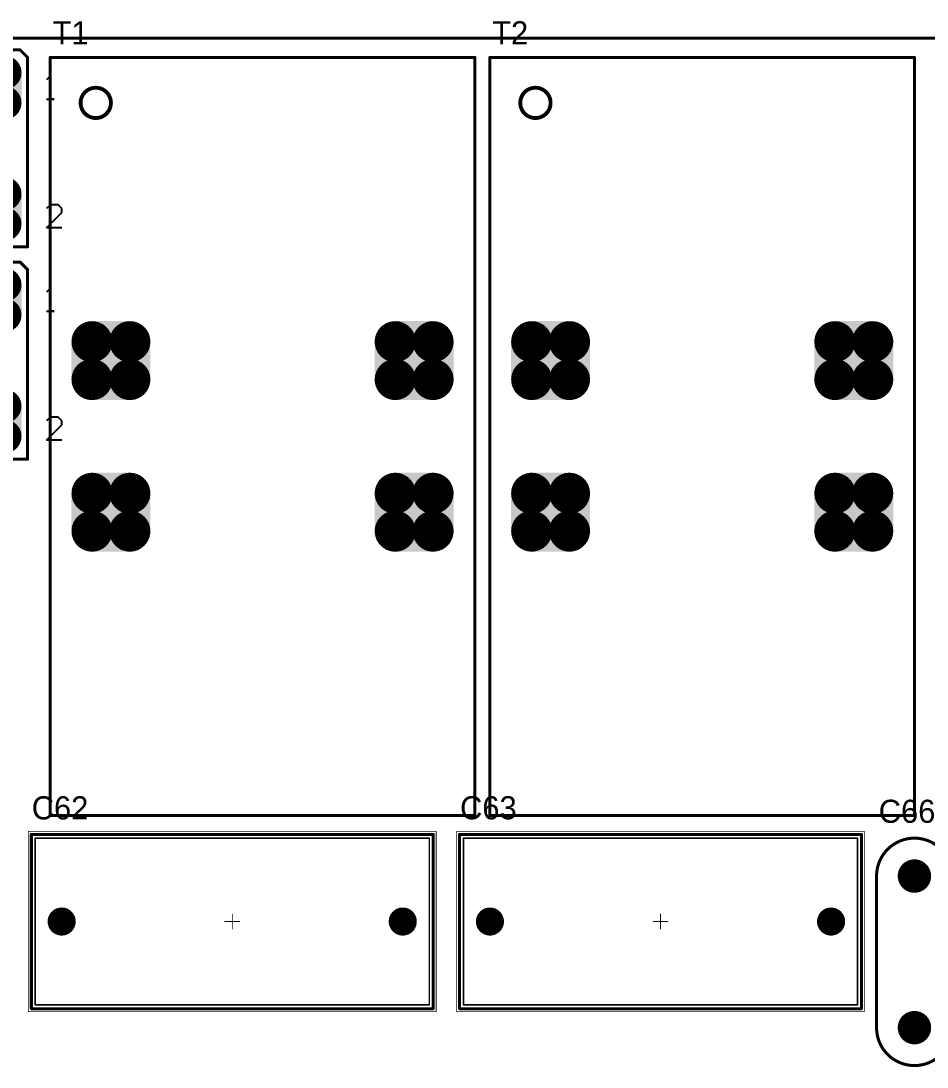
# Model space of a CAD drawing. Header units: millimetres. Extents: x 0 to 230, y -2 to 202.
# Drawn here: x 55.9 to 115.7, y 132.1 to 201.1 of the extents above; entities that cross this region are included whole.
import ezdxf

# ---------------------------------------------------------------- set-up
doc = ezdxf.new("R2010")
doc.units = ezdxf.units.MM
for name, color, linetype in [('BottomLayer', 5, 'Continuous'), ('BottomSolder', 6, 'Continuous'), ('Mechanical13', 56, 'Continuous'), ('Mechanical15', 56, 'Continuous'), ('MultiLayer', 9, 'Continuous'), ('TopLayer', 1, 'Continuous'), ('TopOverlay', 2, 'Continuous'), ('TopSolder', 216, 'Continuous')]:
    doc.layers.add(name, color=color, linetype=linetype)

# ---------------------------------------------------------------- blocks, each defined once
blk = doc.blocks.new('CHOKE_40MM_27')
at = {"layer": 'BottomLayer', "const_width": 1.25}
for points in [[(-1.875, 1.25, 1), (-0.625, 1.25, 1)], [(0.625, 1.25, 1), (1.875, 1.25, 1)], [(18.125, 1.25, 1), (19.375, 1.25, 1)], [(20.625, 1.25, 1), (21.875, 1.25, 1)], [(-1.875, -1.25, 1), (-0.625, -1.25, 1)], [(0.625, -1.25, 1), (1.875, -1.25, 1)], [(18.125, -1.25, 1), (19.375, -1.25, 1)], [(20.625, -1.25, 1), (21.875, -1.25, 1)], [(-1.875, -8.75, 1), (-0.625, -8.75, 1)], [(0.625, -8.75, 1), (1.875, -8.75, 1)], [(18.125, -8.75, 1), (19.375, -8.75, 1)], [(20.625, -8.75, 1), (21.875, -8.75, 1)], [(-1.875, -11.25, 1), (-0.625, -11.25, 1)], [(0.625, -11.25, 1), (1.875, -11.25, 1)], [(18.125, -11.25, 1), (19.375, -11.25, 1)], [(20.625, -11.25, 1), (21.875, -11.25, 1)]]:
    blk.add_lwpolyline(points, format="xyb", close=True, dxfattribs=at)
at = {"layer": 'BottomLayer'}
for points in [[(-1.25, -2.5), (1.25, -2.5), (-1.25, 2.5), (1.25, 2.5)], [(18.75, -2.5), (21.25, -2.5), (18.75, 2.5), (21.25, 2.5)], [(-2.5, -1.25), (2.5, -1.25), (-2.5, 1.25), (2.5, 1.25)], [(17.5, -1.25), (22.5, -1.25), (17.5, 1.25), (22.5, 1.25)], [(-1.25, -12.5), (1.25, -12.5), (-1.25, -7.5), (1.25, -7.5)], [(18.75, -12.5), (21.25, -12.5), (18.75, -7.5), (21.25, -7.5)], [(-2.5, -11.25), (2.5, -11.25), (-2.5, -8.75), (2.5, -8.75)], [(17.5, -11.25), (22.5, -11.25), (17.5, -8.75), (22.5, -8.75)]]:
    blk.add_solid(points, dxfattribs=at)
at = {"layer": 'BottomSolder', "const_width": 1.352}
for points in [[(-1.926, 1.25, 1), (-0.574, 1.25, 1)], [(0.574, 1.25, 1), (1.926, 1.25, 1)], [(18.074, 1.25, 1), (19.426, 1.25, 1)], [(20.574, 1.25, 1), (21.926, 1.25, 1)], [(-1.926, -1.25, 1), (-0.574, -1.25, 1)], [(0.574, -1.25, 1), (1.926, -1.25, 1)], [(18.074, -1.25, 1), (19.426, -1.25, 1)], [(20.574, -1.25, 1), (21.926, -1.25, 1)], [(-1.926, -8.75, 1), (-0.574, -8.75, 1)], [(0.574, -8.75, 1), (1.926, -8.75, 1)], [(18.074, -8.75, 1), (19.426, -8.75, 1)], [(20.574, -8.75, 1), (21.926, -8.75, 1)], [(-1.926, -11.25, 1), (-0.574, -11.25, 1)], [(0.574, -11.25, 1), (1.926, -11.25, 1)], [(18.074, -11.25, 1), (19.426, -11.25, 1)], [(20.574, -11.25, 1), (21.926, -11.25, 1)]]:
    blk.add_lwpolyline(points, format="xyb", close=True, dxfattribs=at)
at = {"layer": 'BottomSolder'}
for points in [[(-1.25, -2.602), (1.25, -2.602), (-1.25, 2.602), (1.25, 2.602)], [(18.75, -2.602), (21.25, -2.602), (18.75, 2.602), (21.25, 2.602)], [(-2.602, -1.25), (2.602, -1.25), (-2.602, 1.25), (2.602, 1.25)], [(17.398, -1.25), (22.602, -1.25), (17.398, 1.25), (22.602, 1.25)], [(-1.25, -12.602), (1.25, -12.602), (-1.25, -7.398), (1.25, -7.398)], [(18.75, -12.602), (21.25, -12.602), (18.75, -7.398), (21.25, -7.398)], [(-2.602, -11.25), (2.602, -11.25), (-2.602, -8.75), (2.602, -8.75)], [(17.398, -11.25), (22.602, -11.25), (17.398, -8.75), (22.602, -8.75)]]:
    blk.add_solid(points, dxfattribs=at)
at = {"layer": 'MultiLayer', "const_width": 1.25}
for points in [[(-1.875, 1.25, 1), (-0.625, 1.25, 1)], [(0.625, 1.25, 1), (1.875, 1.25, 1)], [(18.125, 1.25, 1), (19.375, 1.25, 1)], [(20.625, 1.25, 1), (21.875, 1.25, 1)], [(-1.875, -1.25, 1), (-0.625, -1.25, 1)], [(0.625, -1.25, 1), (1.875, -1.25, 1)], [(18.125, -1.25, 1), (19.375, -1.25, 1)], [(20.625, -1.25, 1), (21.875, -1.25, 1)], [(-1.875, -8.75, 1), (-0.625, -8.75, 1)], [(0.625, -8.75, 1), (1.875, -8.75, 1)], [(18.125, -8.75, 1), (19.375, -8.75, 1)], [(20.625, -8.75, 1), (21.875, -8.75, 1)], [(-1.875, -11.25, 1), (-0.625, -11.25, 1)], [(0.625, -11.25, 1), (1.875, -11.25, 1)], [(18.125, -11.25, 1), (19.375, -11.25, 1)], [(20.625, -11.25, 1), (21.875, -11.25, 1)]]:
    blk.add_lwpolyline(points, format="xyb", close=True, dxfattribs=at)
at = {"layer": 'MultiLayer'}
for points in [[(-1.25, -2.5), (1.25, -2.5), (-1.25, 2.5), (1.25, 2.5)], [(18.75, -2.5), (21.25, -2.5), (18.75, 2.5), (21.25, 2.5)], [(-2.5, -1.25), (2.5, -1.25), (-2.5, 1.25), (2.5, 1.25)], [(17.5, -1.25), (22.5, -1.25), (17.5, 1.25), (22.5, 1.25)], [(-1.25, -12.5), (1.25, -12.5), (-1.25, -7.5), (1.25, -7.5)], [(18.75, -12.5), (21.25, -12.5), (18.75, -7.5), (21.25, -7.5)], [(-2.5, -11.25), (2.5, -11.25), (-2.5, -8.75), (2.5, -8.75)], [(17.5, -11.25), (22.5, -11.25), (17.5, -8.75), (22.5, -8.75)]]:
    blk.add_solid(points, dxfattribs=at)
at = {"layer": 'TopLayer', "const_width": 1.25}
for points in [[(-1.875, 1.25, 1), (-0.625, 1.25, 1)], [(0.625, 1.25, 1), (1.875, 1.25, 1)], [(18.125, 1.25, 1), (19.375, 1.25, 1)], [(20.625, 1.25, 1), (21.875, 1.25, 1)], [(-1.875, -1.25, 1), (-0.625, -1.25, 1)], [(0.625, -1.25, 1), (1.875, -1.25, 1)], [(18.125, -1.25, 1), (19.375, -1.25, 1)], [(20.625, -1.25, 1), (21.875, -1.25, 1)], [(-1.875, -8.75, 1), (-0.625, -8.75, 1)], [(0.625, -8.75, 1), (1.875, -8.75, 1)], [(18.125, -8.75, 1), (19.375, -8.75, 1)], [(20.625, -8.75, 1), (21.875, -8.75, 1)], [(-1.875, -11.25, 1), (-0.625, -11.25, 1)], [(0.625, -11.25, 1), (1.875, -11.25, 1)], [(18.125, -11.25, 1), (19.375, -11.25, 1)], [(20.625, -11.25, 1), (21.875, -11.25, 1)]]:
    blk.add_lwpolyline(points, format="xyb", close=True, dxfattribs=at)
at = {"layer": 'TopLayer'}
for points in [[(-1.25, -2.5), (1.25, -2.5), (-1.25, 2.5), (1.25, 2.5)], [(18.75, -2.5), (21.25, -2.5), (18.75, 2.5), (21.25, 2.5)], [(-2.5, -1.25), (2.5, -1.25), (-2.5, 1.25), (2.5, 1.25)], [(17.5, -1.25), (22.5, -1.25), (17.5, 1.25), (22.5, 1.25)], [(-1.25, -12.5), (1.25, -12.5), (-1.25, -7.5), (1.25, -7.5)], [(18.75, -12.5), (21.25, -12.5), (18.75, -7.5), (21.25, -7.5)], [(-2.5, -11.25), (2.5, -11.25), (-2.5, -8.75), (2.5, -8.75)], [(17.5, -11.25), (22.5, -11.25), (17.5, -8.75), (22.5, -8.75)]]:
    blk.add_solid(points, dxfattribs=at)
at = {"layer": 'TopOverlay', "const_width": 0.2}
for points in [[(-4, 0), (-4, 20)], [(-4, 20), (24, 20)], [(24, -30), (24, 20)], [(-4, -30), (-4, 0)], [(-4, -30), (24, -30)]]:
    blk.add_lwpolyline(points, dxfattribs=at)
at = {"layer": 'TopOverlay'}
for points, const_width in [([(-4.05, 20, 1), (-3.95, 20, 1)], 0.1), ([(-4.05, 20, 1), (-3.95, 20, 1)], 0.1), ([(23.95, 20, 1), (24.05, 20, 1)], 0.1), ([(23.95, 20, 1), (24.05, 20, 1)], 0.1), ([(0, 17, 1), (-2, 17, 1)], 0.254), ([(-2.064, 17, 1), (-1.937, 17, 1)], 0.127), ([(-0.064, 17, 1), (0.064, 17, 1)], 0.127), ([(-4.05, 0, 1), (-3.95, 0, 1)], 0.1), ([(-4.05, 0, 1), (-3.95, 0, 1)], 0.1), ([(-4.05, -30, 1), (-3.95, -30, 1)], 0.1), ([(-4.05, -30, 1), (-3.95, -30, 1)], 0.1), ([(23.95, -30, 1), (24.05, -30, 1)], 0.1), ([(23.95, -30, 1), (24.05, -30, 1)], 0.1)]:
    blk.add_lwpolyline(points, format="xyb", close=True, dxfattribs=dict(at, const_width=const_width))
at = {"layer": 'TopSolder', "const_width": 1.352}
for points in [[(-1.926, 1.25, 1), (-0.574, 1.25, 1)], [(0.574, 1.25, 1), (1.926, 1.25, 1)], [(18.074, 1.25, 1), (19.426, 1.25, 1)], [(20.574, 1.25, 1), (21.926, 1.25, 1)], [(-1.926, -1.25, 1), (-0.574, -1.25, 1)], [(0.574, -1.25, 1), (1.926, -1.25, 1)], [(18.074, -1.25, 1), (19.426, -1.25, 1)], [(20.574, -1.25, 1), (21.926, -1.25, 1)], [(-1.926, -8.75, 1), (-0.574, -8.75, 1)], [(0.574, -8.75, 1), (1.926, -8.75, 1)], [(18.074, -8.75, 1), (19.426, -8.75, 1)], [(20.574, -8.75, 1), (21.926, -8.75, 1)], [(-1.926, -11.25, 1), (-0.574, -11.25, 1)], [(0.574, -11.25, 1), (1.926, -11.25, 1)], [(18.074, -11.25, 1), (19.426, -11.25, 1)], [(20.574, -11.25, 1), (21.926, -11.25, 1)]]:
    blk.add_lwpolyline(points, format="xyb", close=True, dxfattribs=at)
at = {"layer": 'TopSolder'}
for points in [[(-1.25, -2.602), (1.25, -2.602), (-1.25, 2.602), (1.25, 2.602)], [(18.75, -2.602), (21.25, -2.602), (18.75, 2.602), (21.25, 2.602)], [(-2.602, -1.25), (2.602, -1.25), (-2.602, 1.25), (2.602, 1.25)], [(17.398, -1.25), (22.602, -1.25), (17.398, 1.25), (22.602, 1.25)], [(-1.25, -12.602), (1.25, -12.602), (-1.25, -7.398), (1.25, -7.398)], [(18.75, -12.602), (21.25, -12.602), (18.75, -7.398), (21.25, -7.398)], [(-2.602, -11.25), (2.602, -11.25), (-2.602, -8.75), (2.602, -8.75)], [(17.398, -11.25), (22.602, -11.25), (17.398, -8.75), (22.602, -8.75)]]:
    blk.add_solid(points, dxfattribs=at)
blk = doc.blocks.new('CHOKE_40MM_28')
at = {"layer": 'BottomLayer', "const_width": 1.25}
for points in [[(-1.875, 1.25, 1), (-0.625, 1.25, 1)], [(0.625, 1.25, 1), (1.875, 1.25, 1)], [(18.125, 1.25, 1), (19.375, 1.25, 1)], [(20.625, 1.25, 1), (21.875, 1.25, 1)], [(-1.875, -1.25, 1), (-0.625, -1.25, 1)], [(0.625, -1.25, 1), (1.875, -1.25, 1)], [(18.125, -1.25, 1), (19.375, -1.25, 1)], [(20.625, -1.25, 1), (21.875, -1.25, 1)], [(-1.875, -8.75, 1), (-0.625, -8.75, 1)], [(0.625, -8.75, 1), (1.875, -8.75, 1)], [(18.125, -8.75, 1), (19.375, -8.75, 1)], [(20.625, -8.75, 1), (21.875, -8.75, 1)], [(-1.875, -11.25, 1), (-0.625, -11.25, 1)], [(0.625, -11.25, 1), (1.875, -11.25, 1)], [(18.125, -11.25, 1), (19.375, -11.25, 1)], [(20.625, -11.25, 1), (21.875, -11.25, 1)]]:
    blk.add_lwpolyline(points, format="xyb", close=True, dxfattribs=at)
at = {"layer": 'BottomLayer'}
for points in [[(-1.25, -2.5), (1.25, -2.5), (-1.25, 2.5), (1.25, 2.5)], [(18.75, -2.5), (21.25, -2.5), (18.75, 2.5), (21.25, 2.5)], [(-2.5, -1.25), (2.5, -1.25), (-2.5, 1.25), (2.5, 1.25)], [(17.5, -1.25), (22.5, -1.25), (17.5, 1.25), (22.5, 1.25)], [(-1.25, -12.5), (1.25, -12.5), (-1.25, -7.5), (1.25, -7.5)], [(18.75, -12.5), (21.25, -12.5), (18.75, -7.5), (21.25, -7.5)], [(-2.5, -11.25), (2.5, -11.25), (-2.5, -8.75), (2.5, -8.75)], [(17.5, -11.25), (22.5, -11.25), (17.5, -8.75), (22.5, -8.75)]]:
    blk.add_solid(points, dxfattribs=at)
at = {"layer": 'BottomSolder', "const_width": 1.352}
for points in [[(-1.926, 1.25, 1), (-0.574, 1.25, 1)], [(0.574, 1.25, 1), (1.926, 1.25, 1)], [(18.074, 1.25, 1), (19.426, 1.25, 1)], [(20.574, 1.25, 1), (21.926, 1.25, 1)], [(-1.926, -1.25, 1), (-0.574, -1.25, 1)], [(0.574, -1.25, 1), (1.926, -1.25, 1)], [(18.074, -1.25, 1), (19.426, -1.25, 1)], [(20.574, -1.25, 1), (21.926, -1.25, 1)], [(-1.926, -8.75, 1), (-0.574, -8.75, 1)], [(0.574, -8.75, 1), (1.926, -8.75, 1)], [(18.074, -8.75, 1), (19.426, -8.75, 1)], [(20.574, -8.75, 1), (21.926, -8.75, 1)], [(-1.926, -11.25, 1), (-0.574, -11.25, 1)], [(0.574, -11.25, 1), (1.926, -11.25, 1)], [(18.074, -11.25, 1), (19.426, -11.25, 1)], [(20.574, -11.25, 1), (21.926, -11.25, 1)]]:
    blk.add_lwpolyline(points, format="xyb", close=True, dxfattribs=at)
at = {"layer": 'BottomSolder'}
for points in [[(-1.25, -2.602), (1.25, -2.602), (-1.25, 2.602), (1.25, 2.602)], [(18.75, -2.602), (21.25, -2.602), (18.75, 2.602), (21.25, 2.602)], [(-2.602, -1.25), (2.602, -1.25), (-2.602, 1.25), (2.602, 1.25)], [(17.398, -1.25), (22.602, -1.25), (17.398, 1.25), (22.602, 1.25)], [(-1.25, -12.602), (1.25, -12.602), (-1.25, -7.398), (1.25, -7.398)], [(18.75, -12.602), (21.25, -12.602), (18.75, -7.398), (21.25, -7.398)], [(-2.602, -11.25), (2.602, -11.25), (-2.602, -8.75), (2.602, -8.75)], [(17.398, -11.25), (22.602, -11.25), (17.398, -8.75), (22.602, -8.75)]]:
    blk.add_solid(points, dxfattribs=at)
at = {"layer": 'MultiLayer', "const_width": 1.25}
for points in [[(-1.875, 1.25, 1), (-0.625, 1.25, 1)], [(0.625, 1.25, 1), (1.875, 1.25, 1)], [(18.125, 1.25, 1), (19.375, 1.25, 1)], [(20.625, 1.25, 1), (21.875, 1.25, 1)], [(-1.875, -1.25, 1), (-0.625, -1.25, 1)], [(0.625, -1.25, 1), (1.875, -1.25, 1)], [(18.125, -1.25, 1), (19.375, -1.25, 1)], [(20.625, -1.25, 1), (21.875, -1.25, 1)], [(-1.875, -8.75, 1), (-0.625, -8.75, 1)], [(0.625, -8.75, 1), (1.875, -8.75, 1)], [(18.125, -8.75, 1), (19.375, -8.75, 1)], [(20.625, -8.75, 1), (21.875, -8.75, 1)], [(-1.875, -11.25, 1), (-0.625, -11.25, 1)], [(0.625, -11.25, 1), (1.875, -11.25, 1)], [(18.125, -11.25, 1), (19.375, -11.25, 1)], [(20.625, -11.25, 1), (21.875, -11.25, 1)]]:
    blk.add_lwpolyline(points, format="xyb", close=True, dxfattribs=at)
at = {"layer": 'MultiLayer'}
for points in [[(-1.25, -2.5), (1.25, -2.5), (-1.25, 2.5), (1.25, 2.5)], [(18.75, -2.5), (21.25, -2.5), (18.75, 2.5), (21.25, 2.5)], [(-2.5, -1.25), (2.5, -1.25), (-2.5, 1.25), (2.5, 1.25)], [(17.5, -1.25), (22.5, -1.25), (17.5, 1.25), (22.5, 1.25)], [(-1.25, -12.5), (1.25, -12.5), (-1.25, -7.5), (1.25, -7.5)], [(18.75, -12.5), (21.25, -12.5), (18.75, -7.5), (21.25, -7.5)], [(-2.5, -11.25), (2.5, -11.25), (-2.5, -8.75), (2.5, -8.75)], [(17.5, -11.25), (22.5, -11.25), (17.5, -8.75), (22.5, -8.75)]]:
    blk.add_solid(points, dxfattribs=at)
at = {"layer": 'TopLayer', "const_width": 1.25}
for points in [[(-1.875, 1.25, 1), (-0.625, 1.25, 1)], [(0.625, 1.25, 1), (1.875, 1.25, 1)], [(18.125, 1.25, 1), (19.375, 1.25, 1)], [(20.625, 1.25, 1), (21.875, 1.25, 1)], [(-1.875, -1.25, 1), (-0.625, -1.25, 1)], [(0.625, -1.25, 1), (1.875, -1.25, 1)], [(18.125, -1.25, 1), (19.375, -1.25, 1)], [(20.625, -1.25, 1), (21.875, -1.25, 1)], [(-1.875, -8.75, 1), (-0.625, -8.75, 1)], [(0.625, -8.75, 1), (1.875, -8.75, 1)], [(18.125, -8.75, 1), (19.375, -8.75, 1)], [(20.625, -8.75, 1), (21.875, -8.75, 1)], [(-1.875, -11.25, 1), (-0.625, -11.25, 1)], [(0.625, -11.25, 1), (1.875, -11.25, 1)], [(18.125, -11.25, 1), (19.375, -11.25, 1)], [(20.625, -11.25, 1), (21.875, -11.25, 1)]]:
    blk.add_lwpolyline(points, format="xyb", close=True, dxfattribs=at)
at = {"layer": 'TopLayer'}
for points in [[(-1.25, -2.5), (1.25, -2.5), (-1.25, 2.5), (1.25, 2.5)], [(18.75, -2.5), (21.25, -2.5), (18.75, 2.5), (21.25, 2.5)], [(-2.5, -1.25), (2.5, -1.25), (-2.5, 1.25), (2.5, 1.25)], [(17.5, -1.25), (22.5, -1.25), (17.5, 1.25), (22.5, 1.25)], [(-1.25, -12.5), (1.25, -12.5), (-1.25, -7.5), (1.25, -7.5)], [(18.75, -12.5), (21.25, -12.5), (18.75, -7.5), (21.25, -7.5)], [(-2.5, -11.25), (2.5, -11.25), (-2.5, -8.75), (2.5, -8.75)], [(17.5, -11.25), (22.5, -11.25), (17.5, -8.75), (22.5, -8.75)]]:
    blk.add_solid(points, dxfattribs=at)
at = {"layer": 'TopOverlay', "const_width": 0.2}
for points in [[(-4, 0), (-4, 20)], [(-4, 20), (24, 20)], [(24, -30), (24, 20)], [(-4, -30), (-4, 0)], [(-4, -30), (24, -30)]]:
    blk.add_lwpolyline(points, dxfattribs=at)
at = {"layer": 'TopOverlay'}
for points, const_width in [([(-4.05, 20, 1), (-3.95, 20, 1)], 0.1), ([(-4.05, 20, 1), (-3.95, 20, 1)], 0.1), ([(23.95, 20, 1), (24.05, 20, 1)], 0.1), ([(23.95, 20, 1), (24.05, 20, 1)], 0.1), ([(0, 17, 1), (-2, 17, 1)], 0.254), ([(-2.064, 17, 1), (-1.937, 17, 1)], 0.127), ([(-0.064, 17, 1), (0.064, 17, 1)], 0.127), ([(-4.05, 0, 1), (-3.95, 0, 1)], 0.1), ([(-4.05, 0, 1), (-3.95, 0, 1)], 0.1), ([(-4.05, -30, 1), (-3.95, -30, 1)], 0.1), ([(-4.05, -30, 1), (-3.95, -30, 1)], 0.1), ([(23.95, -30, 1), (24.05, -30, 1)], 0.1), ([(23.95, -30, 1), (24.05, -30, 1)], 0.1)]:
    blk.add_lwpolyline(points, format="xyb", close=True, dxfattribs=dict(at, const_width=const_width))
at = {"layer": 'TopSolder', "const_width": 1.352}
for points in [[(-1.926, 1.25, 1), (-0.574, 1.25, 1)], [(0.574, 1.25, 1), (1.926, 1.25, 1)], [(18.074, 1.25, 1), (19.426, 1.25, 1)], [(20.574, 1.25, 1), (21.926, 1.25, 1)], [(-1.926, -1.25, 1), (-0.574, -1.25, 1)], [(0.574, -1.25, 1), (1.926, -1.25, 1)], [(18.074, -1.25, 1), (19.426, -1.25, 1)], [(20.574, -1.25, 1), (21.926, -1.25, 1)], [(-1.926, -8.75, 1), (-0.574, -8.75, 1)], [(0.574, -8.75, 1), (1.926, -8.75, 1)], [(18.074, -8.75, 1), (19.426, -8.75, 1)], [(20.574, -8.75, 1), (21.926, -8.75, 1)], [(-1.926, -11.25, 1), (-0.574, -11.25, 1)], [(0.574, -11.25, 1), (1.926, -11.25, 1)], [(18.074, -11.25, 1), (19.426, -11.25, 1)], [(20.574, -11.25, 1), (21.926, -11.25, 1)]]:
    blk.add_lwpolyline(points, format="xyb", close=True, dxfattribs=at)
at = {"layer": 'TopSolder'}
for points in [[(-1.25, -2.602), (1.25, -2.602), (-1.25, 2.602), (1.25, 2.602)], [(18.75, -2.602), (21.25, -2.602), (18.75, 2.602), (21.25, 2.602)], [(-2.602, -1.25), (2.602, -1.25), (-2.602, 1.25), (2.602, 1.25)], [(17.398, -1.25), (22.602, -1.25), (17.398, 1.25), (22.602, 1.25)], [(-1.25, -12.602), (1.25, -12.602), (-1.25, -7.398), (1.25, -7.398)], [(18.75, -12.602), (21.25, -12.602), (18.75, -7.398), (21.25, -7.398)], [(-2.602, -11.25), (2.602, -11.25), (-2.602, -8.75), (2.602, -8.75)], [(17.398, -11.25), (22.602, -11.25), (17.398, -8.75), (22.602, -8.75)]]:
    blk.add_solid(points, dxfattribs=at)
blk = doc.blocks.new('SPADE_PCB_TERMINAL_34')
at = {"layer": 'BottomLayer', "const_width": 1}
for points in [[(-4, 5, 1), (-3, 5, 1)], [(-2, 5, 1), (-1, 5, 1)], [(1, 5, 1), (2, 5, 1)], [(3, 5, 1), (4, 5, 1)], [(-4, 3, 1), (-3, 3, 1)], [(-2, 3, 1), (-1, 3, 1)], [(1, 3, 1), (2, 3, 1)], [(3, 3, 1), (4, 3, 1)], [(-4, -3, 1), (-3, -3, 1)], [(-2, -3, 1), (-1, -3, 1)], [(1, -3, 1), (2, -3, 1)], [(3, -3, 1), (4, -3, 1)], [(-4, -5, 1), (-3, -5, 1)], [(-2, -5, 1), (-1, -5, 1)], [(1, -5, 1), (2, -5, 1)], [(3, -5, 1), (4, -5, 1)]]:
    blk.add_lwpolyline(points, format="xyb", close=True, dxfattribs=at)
at = {"layer": 'BottomLayer'}
for points in [[(-3.5, 2), (-1.5, 2), (-3.5, 6), (-1.5, 6)], [(1.5, 2), (3.5, 2), (1.5, 6), (3.5, 6)], [(-4.5, 3), (-0.5, 3), (-4.5, 5), (-0.5, 5)], [(0.5, 3), (4.5, 3), (0.5, 5), (4.5, 5)], [(-3.5, -6), (-1.5, -6), (-3.5, -2), (-1.5, -2)], [(1.5, -6), (3.5, -6), (1.5, -2), (3.5, -2)], [(-4.5, -5), (-0.5, -5), (-4.5, -3), (-0.5, -3)], [(0.5, -5), (4.5, -5), (0.5, -3), (4.5, -3)]]:
    blk.add_solid(points, dxfattribs=at)
at = {"layer": 'BottomSolder', "const_width": 1.102}
for points in [[(-4.051, 5, 1), (-2.949, 5, 1)], [(-2.051, 5, 1), (-0.949, 5, 1)], [(0.949, 5, 1), (2.051, 5, 1)], [(2.949, 5, 1), (4.051, 5, 1)], [(-4.051, 3, 1), (-2.949, 3, 1)], [(-2.051, 3, 1), (-0.949, 3, 1)], [(0.949, 3, 1), (2.051, 3, 1)], [(2.949, 3, 1), (4.051, 3, 1)], [(-4.051, -3, 1), (-2.949, -3, 1)], [(-2.051, -3, 1), (-0.949, -3, 1)], [(0.949, -3, 1), (2.051, -3, 1)], [(2.949, -3, 1), (4.051, -3, 1)], [(-4.051, -5, 1), (-2.949, -5, 1)], [(-2.051, -5, 1), (-0.949, -5, 1)], [(0.949, -5, 1), (2.051, -5, 1)], [(2.949, -5, 1), (4.051, -5, 1)]]:
    blk.add_lwpolyline(points, format="xyb", close=True, dxfattribs=at)
at = {"layer": 'BottomSolder'}
for points in [[(-3.5, 1.898), (-1.5, 1.898), (-3.5, 6.102), (-1.5, 6.102)], [(1.5, 1.898), (3.5, 1.898), (1.5, 6.102), (3.5, 6.102)], [(-4.602, 3), (-0.398, 3), (-4.602, 5), (-0.398, 5)], [(0.398, 3), (4.602, 3), (0.398, 5), (4.602, 5)], [(-3.5, -6.102), (-1.5, -6.102), (-3.5, -1.898), (-1.5, -1.898)], [(1.5, -6.102), (3.5, -6.102), (1.5, -1.898), (3.5, -1.898)], [(-4.602, -5), (-0.398, -5), (-4.602, -3), (-0.398, -3)], [(0.398, -5), (4.602, -5), (0.398, -3), (4.602, -3)]]:
    blk.add_solid(points, dxfattribs=at)
at = {"layer": 'MultiLayer', "const_width": 1}
for points in [[(-4, 5, 1), (-3, 5, 1)], [(-2, 5, 1), (-1, 5, 1)], [(1, 5, 1), (2, 5, 1)], [(3, 5, 1), (4, 5, 1)], [(-4, 3, 1), (-3, 3, 1)], [(-2, 3, 1), (-1, 3, 1)], [(1, 3, 1), (2, 3, 1)], [(3, 3, 1), (4, 3, 1)], [(-4, -3, 1), (-3, -3, 1)], [(-2, -3, 1), (-1, -3, 1)], [(1, -3, 1), (2, -3, 1)], [(3, -3, 1), (4, -3, 1)], [(-4, -5, 1), (-3, -5, 1)], [(-2, -5, 1), (-1, -5, 1)], [(1, -5, 1), (2, -5, 1)], [(3, -5, 1), (4, -5, 1)]]:
    blk.add_lwpolyline(points, format="xyb", close=True, dxfattribs=at)
at = {"layer": 'MultiLayer'}
for points in [[(-3.5, 2), (-1.5, 2), (-3.5, 6), (-1.5, 6)], [(1.5, 2), (3.5, 2), (1.5, 6), (3.5, 6)], [(-4.5, 3), (-0.5, 3), (-4.5, 5), (-0.5, 5)], [(0.5, 3), (4.5, 3), (0.5, 5), (4.5, 5)], [(-3.5, -6), (-1.5, -6), (-3.5, -2), (-1.5, -2)], [(1.5, -6), (3.5, -6), (1.5, -2), (3.5, -2)], [(-4.5, -5), (-0.5, -5), (-4.5, -3), (-0.5, -3)], [(0.5, -5), (4.5, -5), (0.5, -3), (4.5, -3)]]:
    blk.add_solid(points, dxfattribs=at)
at = {"layer": 'TopLayer', "const_width": 1}
for points in [[(-4, 5, 1), (-3, 5, 1)], [(-2, 5, 1), (-1, 5, 1)], [(1, 5, 1), (2, 5, 1)], [(3, 5, 1), (4, 5, 1)], [(-4, 3, 1), (-3, 3, 1)], [(-2, 3, 1), (-1, 3, 1)], [(1, 3, 1), (2, 3, 1)], [(3, 3, 1), (4, 3, 1)], [(-4, -3, 1), (-3, -3, 1)], [(-2, -3, 1), (-1, -3, 1)], [(1, -3, 1), (2, -3, 1)], [(3, -3, 1), (4, -3, 1)], [(-4, -5, 1), (-3, -5, 1)], [(-2, -5, 1), (-1, -5, 1)], [(1, -5, 1), (2, -5, 1)], [(3, -5, 1), (4, -5, 1)]]:
    blk.add_lwpolyline(points, format="xyb", close=True, dxfattribs=at)
at = {"layer": 'TopLayer'}
for points in [[(-3.5, 2), (-1.5, 2), (-3.5, 6), (-1.5, 6)], [(1.5, 2), (3.5, 2), (1.5, 6), (3.5, 6)], [(-4.5, 3), (-0.5, 3), (-4.5, 5), (-0.5, 5)], [(0.5, 3), (4.5, 3), (0.5, 5), (4.5, 5)], [(-3.5, -6), (-1.5, -6), (-3.5, -2), (-1.5, -2)], [(1.5, -6), (3.5, -6), (1.5, -2), (3.5, -2)], [(-4.5, -5), (-0.5, -5), (-4.5, -3), (-0.5, -3)], [(0.5, -5), (4.5, -5), (0.5, -3), (4.5, -3)]]:
    blk.add_solid(points, dxfattribs=at)
at = {"layer": 'TopOverlay'}
for p, q in [((6.508, 4.778), (6.254, 4.524)), ((6.508, 3.254), (6.508, 4.778)), ((6.254, 3.254), (6.762, 3.254)), ((6.762, 3.254), (6.508, 3.254)), ((6.508, -3.722), (6.254, -3.976)), ((7.016, -3.722), (6.508, -3.722)), ((7.27, -3.976), (7.016, -3.722)), ((7.27, -4.23), (7.27, -3.976)), ((6.254, -5.246), (7.27, -4.23)), ((7.27, -5.246), (6.254, -5.246))]:
    blk.add_line(p, q, dxfattribs=at)
at = {"layer": 'TopOverlay', "const_width": 0.2}
for points in [[(-5, 6), (-4.5, 6.5)], [(-4.5, 6.5), (4.5, 6.5)], [(4.5, 6.5), (5, 6)], [(-5, 4.5), (-5, 6)], [(5, -6.5), (5, 6)], [(-5, -6.5), (-5, 4.5)], [(-5, -6.5), (-4.5, -6.5)], [(-4.5, -6.5), (4.5, -6.5)], [(4.5, -6.5), (5, -6.5)]]:
    blk.add_lwpolyline(points, dxfattribs=at)
at = {"layer": 'TopOverlay', "const_width": 0.1}
for points in [[(-4.55, 6.5, 1), (-4.45, 6.5, 1)], [(-4.55, 6.5, 1), (-4.45, 6.5, 1)], [(4.45, 6.5, 1), (4.55, 6.5, 1)], [(4.45, 6.5, 1), (4.55, 6.5, 1)], [(-5.05, 6, 1), (-4.95, 6, 1)], [(-5.05, 6, 1), (-4.95, 6, 1)], [(4.95, 6, 1), (5.05, 6, 1)], [(4.95, 6, 1), (5.05, 6, 1)], [(-5.05, 4.5, 1), (-4.95, 4.5, 1)], [(-5.05, 4.5, 1), (-4.95, 4.5, 1)], [(-5.05, -6.5, 1), (-4.95, -6.5, 1)], [(-5.05, -6.5, 1), (-4.95, -6.5, 1)], [(-4.55, -6.5, 1), (-4.45, -6.5, 1)], [(-4.55, -6.5, 1), (-4.45, -6.5, 1)], [(4.45, -6.5, 1), (4.55, -6.5, 1)], [(4.45, -6.5, 1), (4.55, -6.5, 1)], [(4.95, -6.5, 1), (5.05, -6.5, 1)], [(4.95, -6.5, 1), (5.05, -6.5, 1)]]:
    blk.add_lwpolyline(points, format="xyb", close=True, dxfattribs=at)
at = {"layer": 'TopSolder', "const_width": 1.102}
for points in [[(-4.051, 5, 1), (-2.949, 5, 1)], [(-2.051, 5, 1), (-0.949, 5, 1)], [(0.949, 5, 1), (2.051, 5, 1)], [(2.949, 5, 1), (4.051, 5, 1)], [(-4.051, 3, 1), (-2.949, 3, 1)], [(-2.051, 3, 1), (-0.949, 3, 1)], [(0.949, 3, 1), (2.051, 3, 1)], [(2.949, 3, 1), (4.051, 3, 1)], [(-4.051, -3, 1), (-2.949, -3, 1)], [(-2.051, -3, 1), (-0.949, -3, 1)], [(0.949, -3, 1), (2.051, -3, 1)], [(2.949, -3, 1), (4.051, -3, 1)], [(-4.051, -5, 1), (-2.949, -5, 1)], [(-2.051, -5, 1), (-0.949, -5, 1)], [(0.949, -5, 1), (2.051, -5, 1)], [(2.949, -5, 1), (4.051, -5, 1)]]:
    blk.add_lwpolyline(points, format="xyb", close=True, dxfattribs=at)
at = {"layer": 'TopSolder'}
for points in [[(-3.5, 1.898), (-1.5, 1.898), (-3.5, 6.102), (-1.5, 6.102)], [(1.5, 1.898), (3.5, 1.898), (1.5, 6.102), (3.5, 6.102)], [(-4.602, 3), (-0.398, 3), (-4.602, 5), (-0.398, 5)], [(0.398, 3), (4.602, 3), (0.398, 5), (4.602, 5)], [(-3.5, -6.102), (-1.5, -6.102), (-3.5, -1.898), (-1.5, -1.898)], [(1.5, -6.102), (3.5, -6.102), (1.5, -1.898), (3.5, -1.898)], [(-4.602, -5), (-0.398, -5), (-4.602, -3), (-0.398, -3)], [(0.398, -5), (4.602, -5), (0.398, -3), (4.602, -3)]]:
    blk.add_solid(points, dxfattribs=at)
blk = doc.blocks.new('SPADE_PCB_TERMINAL_35')
at = {"layer": 'BottomLayer', "const_width": 1}
for points in [[(-4, 5, 1), (-3, 5, 1)], [(-2, 5, 1), (-1, 5, 1)], [(1, 5, 1), (2, 5, 1)], [(3, 5, 1), (4, 5, 1)], [(-4, 3, 1), (-3, 3, 1)], [(-2, 3, 1), (-1, 3, 1)], [(1, 3, 1), (2, 3, 1)], [(3, 3, 1), (4, 3, 1)], [(-4, -3, 1), (-3, -3, 1)], [(-2, -3, 1), (-1, -3, 1)], [(1, -3, 1), (2, -3, 1)], [(3, -3, 1), (4, -3, 1)], [(-4, -5, 1), (-3, -5, 1)], [(-2, -5, 1), (-1, -5, 1)], [(1, -5, 1), (2, -5, 1)], [(3, -5, 1), (4, -5, 1)]]:
    blk.add_lwpolyline(points, format="xyb", close=True, dxfattribs=at)
at = {"layer": 'BottomLayer'}
for points in [[(-3.5, 2), (-1.5, 2), (-3.5, 6), (-1.5, 6)], [(1.5, 2), (3.5, 2), (1.5, 6), (3.5, 6)], [(-4.5, 3), (-0.5, 3), (-4.5, 5), (-0.5, 5)], [(0.5, 3), (4.5, 3), (0.5, 5), (4.5, 5)], [(-3.5, -6), (-1.5, -6), (-3.5, -2), (-1.5, -2)], [(1.5, -6), (3.5, -6), (1.5, -2), (3.5, -2)], [(-4.5, -5), (-0.5, -5), (-4.5, -3), (-0.5, -3)], [(0.5, -5), (4.5, -5), (0.5, -3), (4.5, -3)]]:
    blk.add_solid(points, dxfattribs=at)
at = {"layer": 'BottomSolder', "const_width": 1.102}
for points in [[(-4.051, 5, 1), (-2.949, 5, 1)], [(-2.051, 5, 1), (-0.949, 5, 1)], [(0.949, 5, 1), (2.051, 5, 1)], [(2.949, 5, 1), (4.051, 5, 1)], [(-4.051, 3, 1), (-2.949, 3, 1)], [(-2.051, 3, 1), (-0.949, 3, 1)], [(0.949, 3, 1), (2.051, 3, 1)], [(2.949, 3, 1), (4.051, 3, 1)], [(-4.051, -3, 1), (-2.949, -3, 1)], [(-2.051, -3, 1), (-0.949, -3, 1)], [(0.949, -3, 1), (2.051, -3, 1)], [(2.949, -3, 1), (4.051, -3, 1)], [(-4.051, -5, 1), (-2.949, -5, 1)], [(-2.051, -5, 1), (-0.949, -5, 1)], [(0.949, -5, 1), (2.051, -5, 1)], [(2.949, -5, 1), (4.051, -5, 1)]]:
    blk.add_lwpolyline(points, format="xyb", close=True, dxfattribs=at)
at = {"layer": 'BottomSolder'}
for points in [[(-3.5, 1.898), (-1.5, 1.898), (-3.5, 6.102), (-1.5, 6.102)], [(1.5, 1.898), (3.5, 1.898), (1.5, 6.102), (3.5, 6.102)], [(-4.602, 3), (-0.398, 3), (-4.602, 5), (-0.398, 5)], [(0.398, 3), (4.602, 3), (0.398, 5), (4.602, 5)], [(-3.5, -6.102), (-1.5, -6.102), (-3.5, -1.898), (-1.5, -1.898)], [(1.5, -6.102), (3.5, -6.102), (1.5, -1.898), (3.5, -1.898)], [(-4.602, -5), (-0.398, -5), (-4.602, -3), (-0.398, -3)], [(0.398, -5), (4.602, -5), (0.398, -3), (4.602, -3)]]:
    blk.add_solid(points, dxfattribs=at)
at = {"layer": 'MultiLayer', "const_width": 1}
for points in [[(-4, 5, 1), (-3, 5, 1)], [(-2, 5, 1), (-1, 5, 1)], [(1, 5, 1), (2, 5, 1)], [(3, 5, 1), (4, 5, 1)], [(-4, 3, 1), (-3, 3, 1)], [(-2, 3, 1), (-1, 3, 1)], [(1, 3, 1), (2, 3, 1)], [(3, 3, 1), (4, 3, 1)], [(-4, -3, 1), (-3, -3, 1)], [(-2, -3, 1), (-1, -3, 1)], [(1, -3, 1), (2, -3, 1)], [(3, -3, 1), (4, -3, 1)], [(-4, -5, 1), (-3, -5, 1)], [(-2, -5, 1), (-1, -5, 1)], [(1, -5, 1), (2, -5, 1)], [(3, -5, 1), (4, -5, 1)]]:
    blk.add_lwpolyline(points, format="xyb", close=True, dxfattribs=at)
at = {"layer": 'MultiLayer'}
for points in [[(-3.5, 2), (-1.5, 2), (-3.5, 6), (-1.5, 6)], [(1.5, 2), (3.5, 2), (1.5, 6), (3.5, 6)], [(-4.5, 3), (-0.5, 3), (-4.5, 5), (-0.5, 5)], [(0.5, 3), (4.5, 3), (0.5, 5), (4.5, 5)], [(-3.5, -6), (-1.5, -6), (-3.5, -2), (-1.5, -2)], [(1.5, -6), (3.5, -6), (1.5, -2), (3.5, -2)], [(-4.5, -5), (-0.5, -5), (-4.5, -3), (-0.5, -3)], [(0.5, -5), (4.5, -5), (0.5, -3), (4.5, -3)]]:
    blk.add_solid(points, dxfattribs=at)
at = {"layer": 'TopLayer', "const_width": 1}
for points in [[(-4, 5, 1), (-3, 5, 1)], [(-2, 5, 1), (-1, 5, 1)], [(1, 5, 1), (2, 5, 1)], [(3, 5, 1), (4, 5, 1)], [(-4, 3, 1), (-3, 3, 1)], [(-2, 3, 1), (-1, 3, 1)], [(1, 3, 1), (2, 3, 1)], [(3, 3, 1), (4, 3, 1)], [(-4, -3, 1), (-3, -3, 1)], [(-2, -3, 1), (-1, -3, 1)], [(1, -3, 1), (2, -3, 1)], [(3, -3, 1), (4, -3, 1)], [(-4, -5, 1), (-3, -5, 1)], [(-2, -5, 1), (-1, -5, 1)], [(1, -5, 1), (2, -5, 1)], [(3, -5, 1), (4, -5, 1)]]:
    blk.add_lwpolyline(points, format="xyb", close=True, dxfattribs=at)
at = {"layer": 'TopLayer'}
for points in [[(-3.5, 2), (-1.5, 2), (-3.5, 6), (-1.5, 6)], [(1.5, 2), (3.5, 2), (1.5, 6), (3.5, 6)], [(-4.5, 3), (-0.5, 3), (-4.5, 5), (-0.5, 5)], [(0.5, 3), (4.5, 3), (0.5, 5), (4.5, 5)], [(-3.5, -6), (-1.5, -6), (-3.5, -2), (-1.5, -2)], [(1.5, -6), (3.5, -6), (1.5, -2), (3.5, -2)], [(-4.5, -5), (-0.5, -5), (-4.5, -3), (-0.5, -3)], [(0.5, -5), (4.5, -5), (0.5, -3), (4.5, -3)]]:
    blk.add_solid(points, dxfattribs=at)
at = {"layer": 'TopOverlay'}
for p, q in [((6.508, 4.778), (6.254, 4.524)), ((6.508, 3.254), (6.508, 4.778)), ((6.254, 3.254), (6.762, 3.254)), ((6.762, 3.254), (6.508, 3.254)), ((6.508, -3.722), (6.254, -3.976)), ((7.016, -3.722), (6.508, -3.722)), ((7.27, -3.976), (7.016, -3.722)), ((7.27, -4.23), (7.27, -3.976)), ((6.254, -5.246), (7.27, -4.23)), ((7.27, -5.246), (6.254, -5.246))]:
    blk.add_line(p, q, dxfattribs=at)
at = {"layer": 'TopOverlay', "const_width": 0.2}
for points in [[(-5, 6), (-4.5, 6.5)], [(-4.5, 6.5), (4.5, 6.5)], [(4.5, 6.5), (5, 6)], [(-5, 4.5), (-5, 6)], [(5, -6.5), (5, 6)], [(-5, -6.5), (-5, 4.5)], [(-5, -6.5), (-4.5, -6.5)], [(-4.5, -6.5), (4.5, -6.5)], [(4.5, -6.5), (5, -6.5)]]:
    blk.add_lwpolyline(points, dxfattribs=at)
at = {"layer": 'TopOverlay', "const_width": 0.1}
for points in [[(-4.55, 6.5, 1), (-4.45, 6.5, 1)], [(-4.55, 6.5, 1), (-4.45, 6.5, 1)], [(4.45, 6.5, 1), (4.55, 6.5, 1)], [(4.45, 6.5, 1), (4.55, 6.5, 1)], [(-5.05, 6, 1), (-4.95, 6, 1)], [(-5.05, 6, 1), (-4.95, 6, 1)], [(4.95, 6, 1), (5.05, 6, 1)], [(4.95, 6, 1), (5.05, 6, 1)], [(-5.05, 4.5, 1), (-4.95, 4.5, 1)], [(-5.05, 4.5, 1), (-4.95, 4.5, 1)], [(-5.05, -6.5, 1), (-4.95, -6.5, 1)], [(-5.05, -6.5, 1), (-4.95, -6.5, 1)], [(-4.55, -6.5, 1), (-4.45, -6.5, 1)], [(-4.55, -6.5, 1), (-4.45, -6.5, 1)], [(4.45, -6.5, 1), (4.55, -6.5, 1)], [(4.45, -6.5, 1), (4.55, -6.5, 1)], [(4.95, -6.5, 1), (5.05, -6.5, 1)], [(4.95, -6.5, 1), (5.05, -6.5, 1)]]:
    blk.add_lwpolyline(points, format="xyb", close=True, dxfattribs=at)
at = {"layer": 'TopSolder', "const_width": 1.102}
for points in [[(-4.051, 5, 1), (-2.949, 5, 1)], [(-2.051, 5, 1), (-0.949, 5, 1)], [(0.949, 5, 1), (2.051, 5, 1)], [(2.949, 5, 1), (4.051, 5, 1)], [(-4.051, 3, 1), (-2.949, 3, 1)], [(-2.051, 3, 1), (-0.949, 3, 1)], [(0.949, 3, 1), (2.051, 3, 1)], [(2.949, 3, 1), (4.051, 3, 1)], [(-4.051, -3, 1), (-2.949, -3, 1)], [(-2.051, -3, 1), (-0.949, -3, 1)], [(0.949, -3, 1), (2.051, -3, 1)], [(2.949, -3, 1), (4.051, -3, 1)], [(-4.051, -5, 1), (-2.949, -5, 1)], [(-2.051, -5, 1), (-0.949, -5, 1)], [(0.949, -5, 1), (2.051, -5, 1)], [(2.949, -5, 1), (4.051, -5, 1)]]:
    blk.add_lwpolyline(points, format="xyb", close=True, dxfattribs=at)
at = {"layer": 'TopSolder'}
for points in [[(-3.5, 1.898), (-1.5, 1.898), (-3.5, 6.102), (-1.5, 6.102)], [(1.5, 1.898), (3.5, 1.898), (1.5, 6.102), (3.5, 6.102)], [(-4.602, 3), (-0.398, 3), (-4.602, 5), (-0.398, 5)], [(0.398, 3), (4.602, 3), (0.398, 5), (4.602, 5)], [(-3.5, -6.102), (-1.5, -6.102), (-3.5, -1.898), (-1.5, -1.898)], [(1.5, -6.102), (3.5, -6.102), (1.5, -1.898), (3.5, -1.898)], [(-4.602, -5), (-0.398, -5), (-4.602, -3), (-0.398, -3)], [(0.398, -5), (4.602, -5), (0.398, -3), (4.602, -3)]]:
    blk.add_solid(points, dxfattribs=at)
blk = doc.blocks.new('VY1472M61Y5UC63V0_44')
at = {"layer": 'BottomLayer', "const_width": 1}
for points in [[(-0.5, 0, 1), (0.5, 0, 1)], [(9.5, 0, 1), (10.5, 0, 1)]]:
    blk.add_lwpolyline(points, format="xyb", close=True, dxfattribs=at)
at = {"layer": 'BottomSolder', "const_width": 1.102}
for points in [[(-0.551, 0, 1), (0.551, 0, 1)], [(9.449, 0, 1), (10.551, 0, 1)]]:
    blk.add_lwpolyline(points, format="xyb", close=True, dxfattribs=at)
at = {"layer": 'MultiLayer', "const_width": 1}
for points in [[(-0.5, 0, 1), (0.5, 0, 1)], [(9.5, 0, 1), (10.5, 0, 1)]]:
    blk.add_lwpolyline(points, format="xyb", close=True, dxfattribs=at)
at = {"layer": 'TopLayer', "const_width": 1}
for points in [[(-0.5, 0, 1), (0.5, 0, 1)], [(9.5, 0, 1), (10.5, 0, 1)]]:
    blk.add_lwpolyline(points, format="xyb", close=True, dxfattribs=at)
at = {"layer": 'TopOverlay', "const_width": 0.2}
for points in [[(0, -2.5, -1), (0, 2.5)], [(10, 2.5, -1), (10, -2.5)]]:
    blk.add_lwpolyline(points, format="xyb", dxfattribs=at)
for points in [[(10, 2.5), (0, 2.5)], [(10, -2.5), (0, -2.5)]]:
    blk.add_lwpolyline(points, dxfattribs=at)
at = {"layer": 'TopOverlay', "const_width": 0.1}
for points in [[(-0.05, 2.5, 1), (0.05, 2.5, 1)], [(-0.05, 2.5, 1), (0.05, 2.5, 1)], [(9.95, 2.5, 1), (10.05, 2.5, 1)], [(9.95, 2.5, 1), (10.05, 2.5, 1)], [(-0.05, -2.5, 1), (0.05, -2.5, 1)], [(-0.05, -2.5, 1), (0.05, -2.5, 1)], [(9.95, -2.5, 1), (10.05, -2.5, 1)], [(9.95, -2.5, 1), (10.05, -2.5, 1)]]:
    blk.add_lwpolyline(points, format="xyb", close=True, dxfattribs=at)
at = {"layer": 'TopSolder', "const_width": 1.102}
for points in [[(-0.551, 0, 1), (0.551, 0, 1)], [(9.449, 0, 1), (10.551, 0, 1)]]:
    blk.add_lwpolyline(points, format="xyb", close=True, dxfattribs=at)
blk = doc.blocks.new('L26_W11_H20_P22_5_CS_47')
at = {"layer": 'BottomLayer', "const_width": 0.825}
for points in [[(-11.662, 0, 1), (-10.838, 0, 1)], [(10.838, 0, 1), (11.662, 0, 1)]]:
    blk.add_lwpolyline(points, format="xyb", close=True, dxfattribs=at)
at = {"layer": 'BottomSolder', "const_width": 0.927}
for points in [[(-11.713, 0, 1), (-10.787, 0, 1)], [(10.787, 0, 1), (11.713, 0, 1)]]:
    blk.add_lwpolyline(points, format="xyb", close=True, dxfattribs=at)
at = {"layer": 'Mechanical13', "const_width": 0.1}
for points in [[(-13, 5.5), (-13, -5.5)], [(13, 5.5), (-13, 5.5)], [(13, 5.5), (13, -5.5)], [(13, -5.5), (-13, -5.5)]]:
    blk.add_lwpolyline(points, dxfattribs=at)
at = {"layer": 'Mechanical13', "const_width": 0.05}
for points in [[(-13.025, 5.5, 1), (-12.975, 5.5, 1)], [(-13.025, 5.5, 1), (-12.975, 5.5, 1)], [(12.975, 5.5, 1), (13.025, 5.5, 1)], [(12.975, 5.5, 1), (13.025, 5.5, 1)], [(-13.025, -5.5, 1), (-12.975, -5.5, 1)], [(-13.025, -5.5, 1), (-12.975, -5.5, 1)], [(12.975, -5.5, 1), (13.025, -5.5, 1)], [(12.975, -5.5, 1), (13.025, -5.5, 1)]]:
    blk.add_lwpolyline(points, format="xyb", close=True, dxfattribs=at)
at = {"layer": 'Mechanical15', "const_width": 0.05}
for points in [[(13.45, 5.95), (-13.45, 5.95)], [(-13.45, 5.95), (-13.45, -5.95)], [(13.45, 5.95), (13.45, -5.95)], [(0.5, 0), (-0.5, 0)], [(0, 0.5), (0, -0.5)], [(13.45, -5.95), (-13.45, -5.95)]]:
    blk.add_lwpolyline(points, dxfattribs=at)
at = {"layer": 'Mechanical15', "const_width": 0.025}
for points in [[(-13.463, 5.95, 1), (-13.438, 5.95, 1)], [(-13.463, 5.95, 1), (-13.438, 5.95, 1)], [(13.438, 5.95, 1), (13.463, 5.95, 1)], [(13.438, 5.95, 1), (13.463, 5.95, 1)], [(-0.512, 0, 1), (-0.487, 0, 1)], [(-0.012, 0.5, 1), (0.012, 0.5, 1)], [(0.487, 0, 1), (0.512, 0, 1)], [(-0.012, -0.5, 1), (0.012, -0.5, 1)], [(-13.463, -5.95, 1), (-13.438, -5.95, 1)], [(-13.463, -5.95, 1), (-13.438, -5.95, 1)], [(13.438, -5.95, 1), (13.463, -5.95, 1)], [(13.438, -5.95, 1), (13.463, -5.95, 1)]]:
    blk.add_lwpolyline(points, format="xyb", close=True, dxfattribs=at)
at = {"layer": 'MultiLayer', "const_width": 0.825}
for points in [[(-11.662, 0, 1), (-10.838, 0, 1)], [(10.838, 0, 1), (11.662, 0, 1)]]:
    blk.add_lwpolyline(points, format="xyb", close=True, dxfattribs=at)
at = {"layer": 'TopLayer', "const_width": 0.825}
for points in [[(-11.662, 0, 1), (-10.838, 0, 1)], [(10.838, 0, 1), (11.662, 0, 1)]]:
    blk.add_lwpolyline(points, format="xyb", close=True, dxfattribs=at)
at = {"layer": 'TopOverlay', "const_width": 0.2}
for points in [[(13.25, 5.75), (-13.25, 5.75)], [(-13.25, 5.75), (-13.25, -5.75)], [(13.25, 5.75), (13.25, -5.75)], [(13.25, -5.75), (-13.25, -5.75)]]:
    blk.add_lwpolyline(points, dxfattribs=at)
at = {"layer": 'TopOverlay', "const_width": 0.1}
for points in [[(-13.3, 5.75, 1), (-13.2, 5.75, 1)], [(-13.3, 5.75, 1), (-13.2, 5.75, 1)], [(13.2, 5.75, 1), (13.3, 5.75, 1)], [(13.2, 5.75, 1), (13.3, 5.75, 1)], [(-13.3, -5.75, 1), (-13.2, -5.75, 1)], [(-13.3, -5.75, 1), (-13.2, -5.75, 1)], [(13.2, -5.75, 1), (13.3, -5.75, 1)], [(13.2, -5.75, 1), (13.3, -5.75, 1)]]:
    blk.add_lwpolyline(points, format="xyb", close=True, dxfattribs=at)
at = {"layer": 'TopSolder', "const_width": 0.927}
for points in [[(-11.713, 0, 1), (-10.787, 0, 1)], [(10.787, 0, 1), (11.713, 0, 1)]]:
    blk.add_lwpolyline(points, format="xyb", close=True, dxfattribs=at)
blk = doc.blocks.new('L26_W11_H20_P22_5_CS_48')
at = {"layer": 'BottomLayer', "const_width": 0.825}
for points in [[(-11.662, 0, 1), (-10.838, 0, 1)], [(10.838, 0, 1), (11.662, 0, 1)]]:
    blk.add_lwpolyline(points, format="xyb", close=True, dxfattribs=at)
at = {"layer": 'BottomSolder', "const_width": 0.927}
for points in [[(-11.713, 0, 1), (-10.787, 0, 1)], [(10.787, 0, 1), (11.713, 0, 1)]]:
    blk.add_lwpolyline(points, format="xyb", close=True, dxfattribs=at)
at = {"layer": 'Mechanical13', "const_width": 0.1}
for points in [[(-13, 5.5), (-13, -5.5)], [(13, 5.5), (-13, 5.5)], [(13, 5.5), (13, -5.5)], [(13, -5.5), (-13, -5.5)]]:
    blk.add_lwpolyline(points, dxfattribs=at)
at = {"layer": 'Mechanical13', "const_width": 0.05}
for points in [[(-13.025, 5.5, 1), (-12.975, 5.5, 1)], [(-13.025, 5.5, 1), (-12.975, 5.5, 1)], [(12.975, 5.5, 1), (13.025, 5.5, 1)], [(12.975, 5.5, 1), (13.025, 5.5, 1)], [(-13.025, -5.5, 1), (-12.975, -5.5, 1)], [(-13.025, -5.5, 1), (-12.975, -5.5, 1)], [(12.975, -5.5, 1), (13.025, -5.5, 1)], [(12.975, -5.5, 1), (13.025, -5.5, 1)]]:
    blk.add_lwpolyline(points, format="xyb", close=True, dxfattribs=at)
at = {"layer": 'Mechanical15', "const_width": 0.05}
for points in [[(13.45, 5.95), (-13.45, 5.95)], [(-13.45, 5.95), (-13.45, -5.95)], [(13.45, 5.95), (13.45, -5.95)], [(0.5, 0), (-0.5, 0)], [(0, 0.5), (0, -0.5)], [(13.45, -5.95), (-13.45, -5.95)]]:
    blk.add_lwpolyline(points, dxfattribs=at)
at = {"layer": 'Mechanical15', "const_width": 0.025}
for points in [[(-13.463, 5.95, 1), (-13.438, 5.95, 1)], [(-13.463, 5.95, 1), (-13.438, 5.95, 1)], [(13.438, 5.95, 1), (13.463, 5.95, 1)], [(13.438, 5.95, 1), (13.463, 5.95, 1)], [(-0.512, 0, 1), (-0.487, 0, 1)], [(-0.012, 0.5, 1), (0.012, 0.5, 1)], [(0.487, 0, 1), (0.512, 0, 1)], [(-0.012, -0.5, 1), (0.012, -0.5, 1)], [(-13.463, -5.95, 1), (-13.438, -5.95, 1)], [(-13.463, -5.95, 1), (-13.438, -5.95, 1)], [(13.438, -5.95, 1), (13.463, -5.95, 1)], [(13.438, -5.95, 1), (13.463, -5.95, 1)]]:
    blk.add_lwpolyline(points, format="xyb", close=True, dxfattribs=at)
at = {"layer": 'MultiLayer', "const_width": 0.825}
for points in [[(-11.662, 0, 1), (-10.838, 0, 1)], [(10.838, 0, 1), (11.662, 0, 1)]]:
    blk.add_lwpolyline(points, format="xyb", close=True, dxfattribs=at)
at = {"layer": 'TopLayer', "const_width": 0.825}
for points in [[(-11.662, 0, 1), (-10.838, 0, 1)], [(10.838, 0, 1), (11.662, 0, 1)]]:
    blk.add_lwpolyline(points, format="xyb", close=True, dxfattribs=at)
at = {"layer": 'TopOverlay', "const_width": 0.2}
for points in [[(13.25, 5.75), (-13.25, 5.75)], [(-13.25, 5.75), (-13.25, -5.75)], [(13.25, 5.75), (13.25, -5.75)], [(13.25, -5.75), (-13.25, -5.75)]]:
    blk.add_lwpolyline(points, dxfattribs=at)
at = {"layer": 'TopOverlay', "const_width": 0.1}
for points in [[(-13.3, 5.75, 1), (-13.2, 5.75, 1)], [(-13.3, 5.75, 1), (-13.2, 5.75, 1)], [(13.2, 5.75, 1), (13.3, 5.75, 1)], [(13.2, 5.75, 1), (13.3, 5.75, 1)], [(-13.3, -5.75, 1), (-13.2, -5.75, 1)], [(-13.3, -5.75, 1), (-13.2, -5.75, 1)], [(13.2, -5.75, 1), (13.3, -5.75, 1)], [(13.2, -5.75, 1), (13.3, -5.75, 1)]]:
    blk.add_lwpolyline(points, format="xyb", close=True, dxfattribs=at)
at = {"layer": 'TopSolder', "const_width": 0.927}
for points in [[(-11.713, 0, 1), (-10.787, 0, 1)], [(10.787, 0, 1), (11.713, 0, 1)]]:
    blk.add_lwpolyline(points, format="xyb", close=True, dxfattribs=at)

msp = doc.modelspace()

# ---------------------------------------------------------------- linework, layer by layer
at = {"layer": 'TopOverlay', "const_width": 0.2}
msp.add_lwpolyline([(0, 200), (230, 200)], dxfattribs=at)

# ---------------------------------------------------------------- block references
for name, p, rotation in [('SPADE_PCB_TERMINAL_35', (51.333, 192.725), 360), ('CHOKE_40MM_28', (61.833, 178.725), 360), ('CHOKE_40MM_27', (90.833, 178.725), 360), ('SPADE_PCB_TERMINAL_34', (51.333, 178.725), 360), ('L26_W11_H20_P22_5_CS_48', (69.833, 141.725), 180), ('L26_W11_H20_P22_5_CS_47', (98.083, 141.725), 180), ('VY1472M61Y5UC63V0_44', (114.833, 144.725), 270)]:
    msp.add_blockref(name, p, dxfattribs=dict(rotation=rotation))

# ---------------------------------------------------------------- texts
at = {"layer": 'TopOverlay'}
for s, p in [('T1', (57.985, 199.584)), ('T2', (86.98, 199.584)), ('C62', (56.606, 148.461)), ('C63', (84.86, 148.467)), ('C66', (112.476, 148.236))]:
    msp.add_text(s, height=1.524, dxfattribs=at).set_placement(p)

doc.saveas('drawing.dxf')
